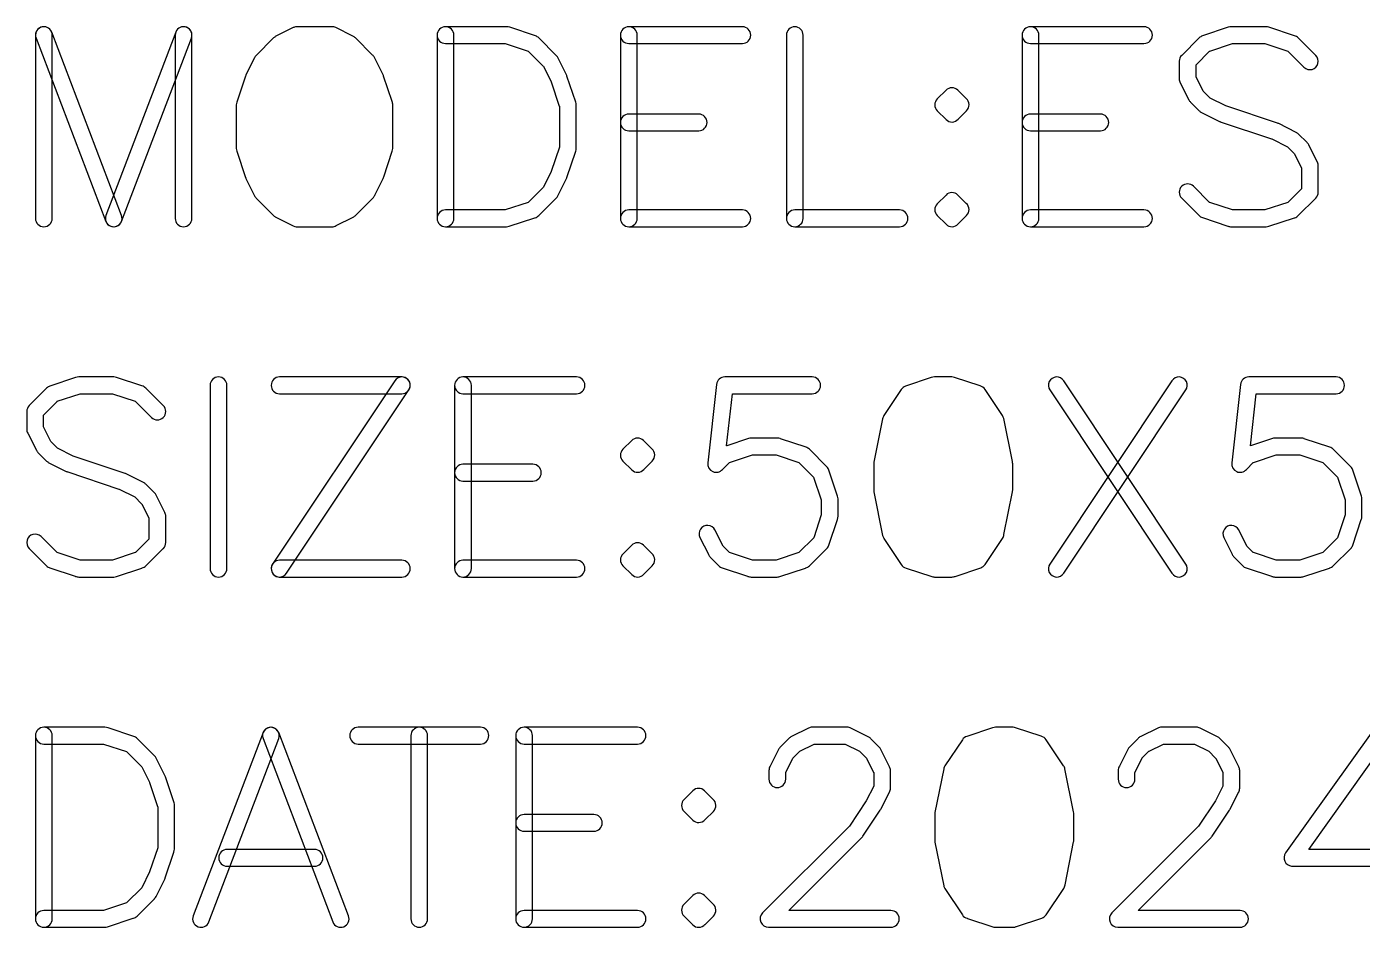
# Model space of a CAD drawing. Extents: x -27.1 to 63, y -62.3 to 29.6.
# Drawn here: x -27.14 to -3.24, y -49.61 to -33.49 of the extents above; entities that cross this region are included whole.
import ezdxf

# ---------------------------------------------------------------- set-up
doc = ezdxf.new("R2010")
doc.units = 0
doc.header["$MEASUREMENT"] = 0
doc.layers.get('0').update_dxf_attribs({"linetype": 'CONTINUOUS'})

msp = doc.modelspace()

# ---------------------------------------------------------------- linework, layer by layer
for points in [[(-26.683999, -33.642002, 1), (-26.984001, -33.642002), (-26.984001, -33.642002), (-26.984001, -36.922998), (-26.984001, -36.922998, 1), (-26.683999, -36.922998), (-26.683999, -36.922998), (-26.683999, -33.642002)], [(-26.693999, -33.589001, 0.999992), (-26.973999, -33.695), (-26.973999, -33.695), (-25.723999, -36.975999), (-25.723999, -36.975999, 0.999992), (-25.443999, -36.87), (-25.443999, -36.87), (-26.693999, -33.589001)], [(-24.194001, -33.695, 0.999992), (-24.474001, -33.589001), (-24.474001, -33.589001), (-25.723999, -36.87), (-25.723999, -36.87, 0.999992), (-25.443999, -36.975999), (-25.443999, -36.975999), (-24.194001, -33.695)], [(-24.183999, -33.642002, 1), (-24.483999, -33.642002), (-24.483999, -33.642002), (-24.483999, -36.922998), (-24.483999, -36.922998, 1), (-24.183999, -36.922998), (-24.183999, -36.922998), (-24.183999, -33.642002)], [(-21.610999, -33.507998, 0.116434), (-21.678, -33.492), (-21.678, -33.492), (-22.303, -33.492), (-22.303, -33.492, 0.101346), (-22.362, -33.503999), (-22.362, -33.503999), (-22.363999, -33.505), (-22.363999, -33.505, 0.01119), (-22.37, -33.507998), (-22.37, -33.507998), (-22.683, -33.663999), (-22.683, -33.663999, 0.080611), (-22.722, -33.692), (-22.722, -33.692), (-23.034001, -34.005), (-23.034001, -34.005, 0.086605), (-23.064001, -34.047), (-23.064001, -34.047), (-23.064001, -34.047998), (-23.064001, -34.047998), (-23.218, -34.356001), (-23.218, -34.356001, 0.034432), (-23.226001, -34.375), (-23.226001, -34.375), (-23.383, -34.843999), (-23.383, -34.843999, 0.081675), (-23.390999, -34.892), (-23.390999, -34.892), (-23.390999, -35.673), (-23.390999, -35.673, 0.080078), (-23.383, -35.719998), (-23.383, -35.719998), (-23.383, -35.721001), (-23.383, -35.721001), (-23.226001, -36.19), (-23.226001, -36.19, 0.034432), (-23.218, -36.208999), (-23.218, -36.208999), (-23.062, -36.522002), (-23.062, -36.522002, 0.080609), (-23.034001, -36.561001), (-23.034001, -36.561001), (-22.722, -36.873), (-22.722, -36.873, 0.080611), (-22.683, -36.901001), (-22.683, -36.901001), (-22.37, -37.057002), (-22.37, -37.057002, 0.089405), (-22.318999, -37.072), (-22.318999, -37.072), (-22.303, -37.073), (-22.303, -37.073), (-21.678, -37.073), (-21.678, -37.073, 0.135352), (-21.601001, -37.051997), (-21.601001, -37.051997), (-21.299001, -36.901001), (-21.299001, -36.901001, 0.094862), (-21.253999, -36.867), (-21.253999, -36.867), (-21.252998, -36.865999), (-21.252998, -36.865999), (-20.947, -36.561001), (-20.947, -36.561001, 0.100944), (-20.913999, -36.511001), (-20.913999, -36.511001), (-20.913, -36.509998), (-20.913, -36.509998), (-20.763, -36.208999), (-20.763, -36.208999, 0.053504), (-20.752, -36.178999), (-20.752, -36.178999), (-20.750999, -36.178), (-20.750999, -36.178), (-20.598999, -35.719998), (-20.598999, -35.719998, 0.080077), (-20.591001, -35.673), (-20.591001, -35.673), (-20.591001, -34.892), (-20.591001, -34.892, 0.10135), (-20.602998, -34.832998), (-20.602998, -34.832998), (-20.602998, -34.832), (-20.602998, -34.832), (-20.755, -34.375999), (-20.755, -34.375999, 0.036017), (-20.763, -34.356001), (-20.763, -34.356001), (-20.763, -34.355), (-20.763, -34.355), (-20.919001, -34.044001), (-20.919001, -34.044001, 0.09486), (-20.953, -33.998999), (-20.953, -33.998999), (-21.26, -33.692), (-21.26, -33.692, 0.095635), (-21.307, -33.659998), (-21.307, -33.659998), (-21.610999, -33.507998)], [(-18.499, -33.502002, 0.092294), (-18.553, -33.492), (-18.553, -33.492), (-19.647001, -33.492), (-19.647001, -33.492, 1), (-19.647001, -33.792), (-19.647001, -33.792), (-18.576, -33.792), (-18.576, -33.792), (-18.167001, -33.928), (-18.167001, -33.928), (-18.165, -33.929001), (-18.165, -33.929001), (-17.896, -34.198999), (-17.896, -34.198999), (-17.895, -34.200002), (-17.895, -34.200002), (-17.757001, -34.476001), (-17.757001, -34.476001), (-17.756, -34.477), (-17.756, -34.477), (-17.61, -34.913999), (-17.61, -34.913999), (-17.609, -34.915), (-17.609, -34.915), (-17.609, -35.648), (-17.609, -35.648), (-17.755, -36.083999), (-17.755, -36.083999), (-17.755, -36.084998), (-17.755, -36.084998), (-17.895, -36.364998), (-17.895, -36.364998), (-17.895, -36.366001), (-17.895, -36.366001), (-18.165, -36.635999), (-18.165, -36.635999), (-18.167001, -36.637002), (-18.167001, -36.637002), (-18.576, -36.773), (-18.576, -36.773), (-19.647001, -36.773), (-19.647001, -36.773, 1), (-19.647001, -37.073), (-19.647001, -37.073), (-18.553, -37.073), (-18.553, -37.073, 0.080083), (-18.506, -37.065), (-18.506, -37.065), (-18.045999, -36.912002), (-18.045999, -36.912002), (-18.042, -36.910999), (-18.042, -36.910999, 0.126061), (-17.977999, -36.873), (-17.977999, -36.873), (-17.665001, -36.56), (-17.665001, -36.56, 0.078238), (-17.637999, -36.522002), (-17.637999, -36.522002), (-17.482, -36.208999), (-17.482, -36.208999), (-17.481, -36.208), (-17.481, -36.208, 0.032206), (-17.473999, -36.19), (-17.473999, -36.19), (-17.317001, -35.721001), (-17.317001, -35.721001, 0.081675), (-17.309, -35.673), (-17.309, -35.673), (-17.309, -34.892), (-17.309, -34.892, 0.081675), (-17.317001, -34.843999), (-17.317001, -34.843999), (-17.473999, -34.375), (-17.473999, -34.375, 0.034432), (-17.482, -34.356001), (-17.482, -34.356001), (-17.637999, -34.044001), (-17.637999, -34.044001, 0.080615), (-17.666001, -34.005), (-17.666001, -34.005), (-17.977999, -33.692), (-17.977999, -33.692, 0.116971), (-18.037001, -33.656001), (-18.037001, -33.656001), (-18.497, -33.503), (-18.497, -33.503), (-18.499, -33.502002)], [(-19.497, -33.642002, 1), (-19.797, -33.642002), (-19.797, -33.642002), (-19.797, -36.922998), (-19.797, -36.922998, 1), (-19.497, -36.922998), (-19.497, -36.922998), (-19.497, -33.642002)], [(-14.334, -33.792, 1), (-14.334, -33.492), (-14.334, -33.492), (-16.366, -33.492), (-16.366, -33.492, 1), (-16.366, -33.792), (-16.366, -33.792), (-14.334, -33.792)], [(-16.216001, -33.642002, 1), (-16.516, -33.642002), (-16.516, -33.642002), (-16.516, -36.922998), (-16.516, -36.922998, 1), (-16.216001, -36.922998), (-16.216001, -36.922998), (-16.216001, -33.642002)], [(-13.247, -33.642002, 1), (-13.547, -33.642002), (-13.547, -33.642002), (-13.547, -36.922998), (-13.547, -36.922998, 1), (-13.247, -36.922998), (-13.247, -36.922998), (-13.247, -33.642002)], [(-9.028, -33.642002, 1), (-9.328, -33.642002), (-9.328, -33.642002), (-9.328, -36.922998), (-9.328, -36.922998, 1), (-9.028, -36.922998), (-9.028, -36.922998), (-9.028, -33.642002)], [(-7.147, -33.792, 1), (-7.147, -33.492), (-7.147, -33.492), (-9.177999, -33.492), (-9.177999, -33.492, 1), (-9.177999, -33.792), (-9.177999, -33.792), (-7.147, -33.792)], [(-4.912, -33.5, 0.080081), (-4.959, -33.492), (-4.959, -33.492), (-5.584, -33.492), (-5.584, -33.492, 0.092293), (-5.638, -33.502002), (-5.638, -33.502002), (-5.64, -33.503), (-5.64, -33.503), (-6.1, -33.656001), (-6.1, -33.656001, 0.11697), (-6.159, -33.692), (-6.159, -33.692), (-6.472, -34.005), (-6.472, -34.005, 0.198913), (-6.516, -34.111001), (-6.516, -34.111001), (-6.516, -34.423), (-6.516, -34.423, 0.12549), (-6.498, -34.495), (-6.498, -34.495), (-6.497, -34.495999), (-6.497, -34.495999), (-6.343, -34.803), (-6.343, -34.803, 0.080611), (-6.315, -34.842), (-6.315, -34.842), (-6.159, -34.998), (-6.159, -34.998, 0.08061), (-6.12, -35.025999), (-6.12, -35.025999), (-5.808, -35.182), (-5.808, -35.182, 0.039714), (-5.786, -35.190999), (-5.786, -35.190999), (-5.782, -35.192002), (-5.782, -35.192002), (-4.865, -35.498), (-4.865, -35.498), (-4.862, -35.498999), (-4.862, -35.498999), (-4.58, -35.640002), (-4.58, -35.640002), (-4.459, -35.76), (-4.459, -35.76), (-4.458, -35.760999), (-4.458, -35.760999), (-4.329, -36.019001), (-4.329, -36.019001), (-4.328, -36.02), (-4.328, -36.02), (-4.328, -36.393), (-4.328, -36.393), (-4.572, -36.635999), (-4.572, -36.635999), (-4.574, -36.637002), (-4.574, -36.637002), (-4.982, -36.773), (-4.982, -36.773), (-5.561, -36.773), (-5.561, -36.773), (-5.97, -36.637002), (-5.97, -36.637002), (-5.972, -36.635999), (-5.972, -36.635999), (-6.26, -36.348999), (-6.26, -36.348999, 0.999987), (-6.472, -36.561001), (-6.472, -36.561001), (-6.162, -36.87), (-6.162, -36.87), (-6.161, -36.871001), (-6.161, -36.871001, 0.121753), (-6.1, -36.908999), (-6.1, -36.908999), (-5.646, -37.06), (-5.646, -37.06), (-5.643, -37.060999), (-5.643, -37.060999, 0.101348), (-5.584, -37.073), (-5.584, -37.073), (-4.959, -37.073), (-4.959, -37.073, 0.080081), (-4.912, -37.065), (-4.912, -37.065), (-4.453, -36.912002), (-4.453, -36.912002), (-4.449, -36.910999), (-4.449, -36.910999, 0.126061), (-4.385, -36.873), (-4.385, -36.873), (-4.072, -36.561001), (-4.072, -36.561001), (-4.071, -36.56), (-4.071, -36.56, 0.196459), (-4.028, -36.455002), (-4.028, -36.455002), (-4.028, -35.985999), (-4.028, -35.985999, 0.116433), (-4.044, -35.918999), (-4.044, -35.918999), (-4.198, -35.610002), (-4.198, -35.610002), (-4.198, -35.608999), (-4.198, -35.608999, 0.086606), (-4.228, -35.567), (-4.228, -35.567), (-4.385, -35.411001), (-4.385, -35.411001, 0.080613), (-4.424, -35.383), (-4.424, -35.383), (-4.736, -35.227), (-4.736, -35.227), (-4.737, -35.227), (-4.737, -35.227, 0.034521), (-4.756, -35.218999), (-4.756, -35.218999), (-5.682, -34.91), (-5.682, -34.91), (-5.964, -34.768999), (-5.964, -34.768999), (-6.087, -34.646001), (-6.087, -34.646001), (-6.087, -34.644998), (-6.087, -34.644998), (-6.216, -34.387), (-6.216, -34.387), (-6.216, -34.173), (-6.216, -34.173), (-5.972, -33.929001), (-5.972, -33.929001), (-5.97, -33.928), (-5.97, -33.928), (-5.561, -33.792), (-5.561, -33.792), (-4.982, -33.792), (-4.982, -33.792), (-4.574, -33.928), (-4.574, -33.928), (-4.572, -33.929001), (-4.572, -33.929001), (-4.284, -34.217), (-4.284, -34.217, 1.000004), (-4.072, -34.005), (-4.072, -34.005), (-4.385, -33.692), (-4.385, -33.692, 0.13305), (-4.453, -33.652998), (-4.453, -33.652998), (-4.912, -33.5)], [(-10.478, -34.63, 0.41421), (-10.69, -34.63), (-10.69, -34.63), (-10.847001, -34.786001), (-10.847001, -34.786001, 0.41421), (-10.847001, -34.998), (-10.847001, -34.998), (-10.69, -35.153999), (-10.69, -35.153999, 0.433666), (-10.471, -35.147), (-10.471, -35.147), (-10.322, -34.998), (-10.322, -34.998, 0.43366), (-10.329, -34.779001), (-10.329, -34.779001), (-10.478, -34.63)], [(-15.116, -35.355002, 1), (-15.116, -35.055), (-15.116, -35.055), (-16.366, -35.055), (-16.366, -35.055, 1), (-16.366, -35.355002), (-16.366, -35.355002), (-15.116, -35.355002)], [(-7.928, -35.355002, 1), (-7.928, -35.055), (-7.928, -35.055), (-9.177999, -35.055), (-9.177999, -35.055, 1), (-9.177999, -35.355002), (-9.177999, -35.355002), (-7.928, -35.355002)], [(-10.478, -36.505, 0.414217), (-10.69, -36.505), (-10.69, -36.505), (-10.847001, -36.660999), (-10.847001, -36.660999, 0.414214), (-10.847001, -36.873), (-10.847001, -36.873), (-10.69, -37.028999), (-10.69, -37.028999, 0.433659), (-10.471, -37.022), (-10.471, -37.022), (-10.322, -36.873), (-10.322, -36.873, 0.433663), (-10.329, -36.653999), (-10.329, -36.653999), (-10.478, -36.505)], [(-14.334, -37.073, 1), (-14.334, -36.773), (-14.334, -36.773), (-16.366, -36.773), (-16.366, -36.773, 1), (-16.366, -37.073), (-16.366, -37.073), (-14.334, -37.073)], [(-11.522, -37.073, 1), (-11.522, -36.773), (-11.522, -36.773), (-13.397, -36.773), (-13.397, -36.773, 1), (-13.397, -37.073), (-13.397, -37.073), (-11.522, -37.073)], [(-7.147, -37.073, 1), (-7.147, -36.773), (-7.147, -36.773), (-9.177999, -36.773), (-9.177999, -36.773, 1), (-9.177999, -37.073), (-9.177999, -37.073), (-7.147, -37.073)], [(-25.537, -39.77, 0.080082), (-25.583999, -39.762002), (-25.583999, -39.762002), (-26.209001, -39.762002), (-26.209001, -39.762002, 0.092292), (-26.263, -39.772), (-26.263, -39.772), (-26.265, -39.772998), (-26.265, -39.772998), (-26.725, -39.926001), (-26.725, -39.926001, 0.116971), (-26.783999, -39.962002), (-26.783999, -39.962002), (-27.097, -40.275), (-27.097, -40.275, 0.198912), (-27.140999, -40.380999), (-27.140999, -40.380999), (-27.140999, -40.693), (-27.140999, -40.693, 0.125487), (-27.123, -40.764998), (-27.123, -40.764998), (-27.122, -40.766001), (-27.122, -40.766001), (-26.968, -41.072998), (-26.968, -41.072998, 0.080611), (-26.94, -41.111997), (-26.94, -41.111997), (-26.783999, -41.267998), (-26.783999, -41.267998, 0.080612), (-26.745, -41.296001), (-26.745, -41.296001), (-26.433, -41.451997), (-26.433, -41.451997, 0.039713), (-26.411001, -41.460996), (-26.411001, -41.460996), (-26.407, -41.462002), (-26.407, -41.462002), (-25.49, -41.767998), (-25.49, -41.767998), (-25.487, -41.769004), (-25.487, -41.769004), (-25.205, -41.91), (-25.205, -41.91), (-25.083999, -42.03), (-25.083999, -42.03), (-25.083, -42.031001), (-25.083, -42.031001), (-24.954001, -42.288999), (-24.954001, -42.288999), (-24.953, -42.29), (-24.953, -42.29), (-24.953, -42.663003), (-24.953, -42.663003), (-25.197, -42.906001), (-25.197, -42.906001), (-25.198999, -42.907002), (-25.198999, -42.907002), (-25.607, -43.042998), (-25.607, -43.042998), (-26.186001, -43.042998), (-26.186001, -43.042998), (-26.595, -42.907002), (-26.595, -42.907002), (-26.597, -42.906001), (-26.597, -42.906001), (-26.885, -42.618999), (-26.885, -42.618999, 1.000006), (-27.097, -42.831001), (-27.097, -42.831001), (-26.787, -43.14), (-26.787, -43.14), (-26.785999, -43.141001), (-26.785999, -43.141001, 0.121755), (-26.725, -43.179004), (-26.725, -43.179004), (-26.271001, -43.33), (-26.271001, -43.33), (-26.268, -43.331001), (-26.268, -43.331001, 0.101349), (-26.209001, -43.342998), (-26.209001, -43.342998), (-25.583999, -43.342998), (-25.583999, -43.342998, 0.080083), (-25.537, -43.335), (-25.537, -43.335), (-25.078, -43.182002), (-25.078, -43.182002), (-25.073999, -43.180996), (-25.073999, -43.180996, 0.126062), (-25.01, -43.142998), (-25.01, -43.142998), (-24.697, -42.831001), (-24.697, -42.831001), (-24.696001, -42.83), (-24.696001, -42.83, 0.196462), (-24.653, -42.725), (-24.653, -42.725), (-24.653, -42.256001), (-24.653, -42.256001, 0.116436), (-24.668999, -42.188999), (-24.668999, -42.188999), (-24.823, -41.88), (-24.823, -41.88), (-24.823, -41.878999), (-24.823, -41.878999, 0.08661), (-24.853, -41.836997), (-24.853, -41.836997), (-25.01, -41.681001), (-25.01, -41.681001, 0.080614), (-25.048999, -41.652998), (-25.048999, -41.652998), (-25.360999, -41.497002), (-25.360999, -41.497002), (-25.362, -41.497002), (-25.362, -41.497002, 0.034526), (-25.381001, -41.488999), (-25.381001, -41.488999), (-26.307, -41.18), (-26.307, -41.18), (-26.589001, -41.038999), (-26.589001, -41.038999), (-26.712, -40.915999), (-26.712, -40.915999), (-26.712, -40.915), (-26.712, -40.915), (-26.840999, -40.657), (-26.840999, -40.657), (-26.840999, -40.443), (-26.840999, -40.443), (-26.597, -40.199001), (-26.597, -40.199001), (-26.595, -40.197998), (-26.595, -40.197998), (-26.186001, -40.062), (-26.186001, -40.062), (-25.607, -40.062), (-25.607, -40.062), (-25.198999, -40.197998), (-25.198999, -40.197998), (-25.197, -40.199001), (-25.197, -40.199001), (-24.909001, -40.487), (-24.909001, -40.487, 0.999994), (-24.697, -40.275), (-24.697, -40.275), (-25.01, -39.962002), (-25.01, -39.962002, 0.133052), (-25.078, -39.923), (-25.078, -39.923), (-25.537, -39.77)], [(-23.559001, -39.912, 1), (-23.858999, -39.912), (-23.858999, -39.912), (-23.858999, -43.193003), (-23.858999, -43.193003, 1), (-23.559001, -43.193003), (-23.559001, -43.193003), (-23.559001, -39.912)], [(-20.302999, -39.995, 1.000005), (-20.553, -39.829001), (-20.553, -39.829001), (-22.740999, -43.11), (-22.740999, -43.11, 1.000018), (-22.491001, -43.276001), (-22.491001, -43.276001), (-20.302999, -39.995)], [(-20.428, -40.062, 1), (-20.428, -39.762002), (-20.428, -39.762002), (-22.616001, -39.762002), (-22.616001, -39.762002, 1), (-22.616001, -40.062), (-22.616001, -40.062), (-20.428, -40.062)], [(-19.184, -39.912, 1), (-19.484, -39.912), (-19.484, -39.912), (-19.484, -43.193003), (-19.484, -43.193003, 1), (-19.184, -43.193003), (-19.184, -43.193003), (-19.184, -39.912)], [(-17.302999, -40.062, 1), (-17.302999, -39.762002), (-17.302999, -39.762002), (-19.333999, -39.762002), (-19.333999, -39.762002, 1), (-19.333999, -40.062), (-19.333999, -40.062), (-17.302999, -40.062)], [(-13.084, -40.062, 1), (-13.084, -39.762002), (-13.084, -39.762002), (-14.647, -39.762002), (-14.647, -39.762002, 0.381315), (-14.796, -39.894998), (-14.796, -39.894998), (-14.952001, -41.301001), (-14.952001, -41.301001, 0.738765), (-14.689, -41.416001), (-14.689, -41.416001), (-14.566, -41.292998), (-14.566, -41.292998), (-14.564, -41.292002), (-14.564, -41.292002), (-14.155, -41.156001), (-14.155, -41.156001), (-13.732001, -41.156001), (-13.732001, -41.156001), (-13.324, -41.292002), (-13.324, -41.292002), (-13.322001, -41.292998), (-13.322001, -41.292998), (-13.058999, -41.556001), (-13.058999, -41.556001), (-12.923, -41.963999), (-12.923, -41.963999), (-12.922001, -41.965), (-12.922001, -41.965), (-12.922001, -42.231997), (-12.922001, -42.231997), (-13.058, -42.642002), (-13.058, -42.642002), (-13.058, -42.642998), (-13.058, -42.642998), (-13.322001, -42.906001), (-13.322001, -42.906001), (-13.324, -42.907002), (-13.324, -42.907002), (-13.732001, -43.042998), (-13.732001, -43.042998), (-14.155, -43.042998), (-14.155, -43.042998), (-14.564, -42.907002), (-14.564, -42.907002), (-14.566, -42.906001), (-14.566, -42.906001), (-14.68, -42.792002), (-14.68, -42.792002), (-14.68, -42.791001), (-14.68, -42.791001), (-14.825, -42.501001), (-14.825, -42.501001, 1.000016), (-15.092999, -42.635), (-15.092999, -42.635), (-14.943, -42.936001), (-14.943, -42.936001), (-14.942, -42.936997), (-14.942, -42.936997, 0.10095), (-14.909, -42.987002), (-14.909, -42.987002), (-14.755, -43.141001), (-14.755, -43.141001, 0.121756), (-14.694, -43.179004), (-14.694, -43.179004), (-14.24, -43.33), (-14.24, -43.33), (-14.237, -43.331001), (-14.237, -43.331001, 0.101349), (-14.178, -43.342998), (-14.178, -43.342998), (-13.709, -43.342998), (-13.709, -43.342998), (-13.696, -43.342002), (-13.696, -43.342002, 0.058218), (-13.662001, -43.335), (-13.662001, -43.335), (-13.202999, -43.182002), (-13.202999, -43.182002), (-13.199, -43.180996), (-13.199, -43.180996, 0.126065), (-13.135, -43.142998), (-13.135, -43.142998), (-12.822001, -42.831001), (-12.822001, -42.831001, 0.116978), (-12.786, -42.771997), (-12.786, -42.771997), (-12.632999, -42.312002), (-12.632999, -42.312002), (-12.632001, -42.311001), (-12.632001, -42.311001, 0.09386), (-12.622, -42.256001), (-12.622, -42.256001), (-12.622, -41.942998), (-12.622, -41.942998, 0.080078), (-12.63, -41.896001), (-12.63, -41.896001), (-12.783999, -41.432998), (-12.783999, -41.432998), (-12.783999, -41.432002), (-12.783999, -41.432002, 0.124448), (-12.822001, -41.368999), (-12.822001, -41.368999), (-13.135, -41.056001), (-13.135, -41.056001, 0.116974), (-13.194, -41.02), (-13.194, -41.02), (-13.653, -40.867002), (-13.653, -40.867002), (-13.655, -40.865999), (-13.655, -40.865999, 0.092292), (-13.709, -40.856001), (-13.709, -40.856001), (-14.178, -40.856001), (-14.178, -40.856001, 0.080081), (-14.225, -40.863999), (-14.225, -40.863999), (-14.612999, -40.993003), (-14.612999, -40.993003), (-14.616, -40.993003), (-14.616, -40.993003), (-14.513, -40.062), (-14.513, -40.062), (-13.084, -40.062)], [(-10.537001, -39.77, 0.08008), (-10.583999, -39.762002), (-10.583999, -39.762002), (-10.897001, -39.762002), (-10.897001, -39.762002, 0.092292), (-10.951, -39.772), (-10.951, -39.772), (-10.952999, -39.772998), (-10.952999, -39.772998), (-11.412999, -39.926001), (-11.412999, -39.926001, 0.16685), (-11.49, -39.985), (-11.49, -39.985), (-11.491, -39.985), (-11.491, -39.985), (-11.803, -40.453999), (-11.803, -40.453999, 0.101779), (-11.826, -40.51), (-11.826, -40.51), (-11.826, -40.511001), (-11.826, -40.511001), (-11.981, -41.289004), (-11.981, -41.289004, 0.048724), (-11.984, -41.317998), (-11.984, -41.317998), (-11.984, -41.786997), (-11.984, -41.786997, 0.053646), (-11.981, -41.818999), (-11.981, -41.818999), (-11.98, -41.82), (-11.98, -41.82), (-11.825, -42.597002), (-11.825, -42.597002, 0.096749), (-11.803, -42.65), (-11.803, -42.65), (-11.803, -42.651001), (-11.803, -42.651001), (-11.491, -43.12), (-11.491, -43.12, 0.182462), (-11.405, -43.182002), (-11.405, -43.182002), (-11.401001, -43.182998), (-11.401001, -43.182998), (-10.943999, -43.335), (-10.943999, -43.335, 0.058218), (-10.91, -43.342002), (-10.91, -43.342002), (-10.897001, -43.342998), (-10.897001, -43.342998), (-10.583999, -43.342998), (-10.583999, -43.342998, 0.101349), (-10.525, -43.331001), (-10.525, -43.331001), (-10.069, -43.179004), (-10.069, -43.179004, 0.166853), (-9.992, -43.12), (-9.992, -43.12), (-9.991, -43.12), (-9.991, -43.12), (-9.678, -42.651001), (-9.678, -42.651001, 0.118691), (-9.654, -42.585), (-9.654, -42.585), (-9.653, -42.583999), (-9.653, -42.583999), (-9.499999, -41.816001), (-9.499999, -41.816001, 0.04874), (-9.497, -41.786997), (-9.497, -41.786997), (-9.497, -41.317998), (-9.497, -41.317998, 0.06739), (-9.502, -41.278003), (-9.502, -41.278003), (-9.502, -41.276997), (-9.502, -41.276997), (-9.656, -40.507998), (-9.656, -40.507998, 0.100494), (-9.679, -40.452998), (-9.679, -40.452998), (-9.679, -40.452), (-9.679, -40.452), (-9.991, -39.985), (-9.991, -39.985, 0.189561), (-10.081, -39.922), (-10.081, -39.922), (-10.537001, -39.77)], [(-6.397, -39.995, 1.000007), (-6.647, -39.829001), (-6.647, -39.829001), (-8.834, -43.11), (-8.834, -43.11, 1.000015), (-8.584, -43.276001), (-8.584, -43.276001), (-6.397, -39.995)], [(-8.584, -39.829001, 1.000008), (-8.834, -39.995), (-8.834, -39.995), (-6.647, -43.276001), (-6.647, -43.276001, 1.000014), (-6.397, -43.11), (-6.397, -43.11), (-8.584, -39.829001)], [(-3.709, -40.062, 1), (-3.709, -39.762002), (-3.709, -39.762002), (-5.272, -39.762002), (-5.272, -39.762002, 0.381315), (-5.421, -39.894998), (-5.421, -39.894998), (-5.577, -41.301001), (-5.577, -41.301001, 0.738766), (-5.314, -41.416001), (-5.314, -41.416001), (-5.191, -41.292998), (-5.191, -41.292998), (-5.189, -41.292002), (-5.189, -41.292002), (-4.78, -41.156001), (-4.78, -41.156001), (-4.357, -41.156001), (-4.357, -41.156001), (-3.949, -41.292002), (-3.949, -41.292002), (-3.947, -41.292998), (-3.947, -41.292998), (-3.684, -41.556001), (-3.684, -41.556001), (-3.548, -41.963999), (-3.548, -41.963999), (-3.547, -41.965), (-3.547, -41.965), (-3.547, -42.231997), (-3.547, -42.231997), (-3.683, -42.642002), (-3.683, -42.642002), (-3.683, -42.642998), (-3.683, -42.642998), (-3.947, -42.906001), (-3.947, -42.906001), (-3.949, -42.907002), (-3.949, -42.907002), (-4.357, -43.042998), (-4.357, -43.042998), (-4.78, -43.042998), (-4.78, -43.042998), (-5.189, -42.907002), (-5.189, -42.907002), (-5.191, -42.906001), (-5.191, -42.906001), (-5.305, -42.792002), (-5.305, -42.792002), (-5.305, -42.791001), (-5.305, -42.791001), (-5.45, -42.501001), (-5.45, -42.501001, 1.000015), (-5.718, -42.635), (-5.718, -42.635), (-5.568, -42.936001), (-5.568, -42.936001), (-5.567, -42.936997), (-5.567, -42.936997, 0.100952), (-5.534, -42.987002), (-5.534, -42.987002), (-5.38, -43.141001), (-5.38, -43.141001, 0.121758), (-5.319, -43.179004), (-5.319, -43.179004), (-4.865, -43.33), (-4.865, -43.33), (-4.862, -43.331001), (-4.862, -43.331001, 0.10135), (-4.803, -43.342998), (-4.803, -43.342998), (-4.334, -43.342998), (-4.334, -43.342998), (-4.321, -43.342002), (-4.321, -43.342002, 0.05822), (-4.287, -43.335), (-4.287, -43.335), (-3.828, -43.182002), (-3.828, -43.182002), (-3.824, -43.180996), (-3.824, -43.180996, 0.126064), (-3.76, -43.142998), (-3.76, -43.142998), (-3.447, -42.831001), (-3.447, -42.831001, 0.116977), (-3.411, -42.771997), (-3.411, -42.771997), (-3.258, -42.312002), (-3.258, -42.312002), (-3.257, -42.311001), (-3.257, -42.311001, 0.09386), (-3.247, -42.256001), (-3.247, -42.256001), (-3.247, -41.942998), (-3.247, -41.942998, 0.080078), (-3.255, -41.896001), (-3.255, -41.896001), (-3.409, -41.432998), (-3.409, -41.432998), (-3.409, -41.432002), (-3.409, -41.432002, 0.124446), (-3.447, -41.368999), (-3.447, -41.368999), (-3.76, -41.056001), (-3.76, -41.056001, 0.116974), (-3.819, -41.02), (-3.819, -41.02), (-4.278, -40.867002), (-4.278, -40.867002), (-4.28, -40.865999), (-4.28, -40.865999, 0.092292), (-4.334, -40.856001), (-4.334, -40.856001), (-4.803, -40.856001), (-4.803, -40.856001, 0.080082), (-4.85, -40.863999), (-4.85, -40.863999), (-5.238, -40.993003), (-5.238, -40.993003), (-5.241, -40.993003), (-5.241, -40.993003), (-5.138, -40.062), (-5.138, -40.062), (-3.709, -40.062)], [(-16.102999, -40.9, 0.414212), (-16.315, -40.9), (-16.315, -40.9), (-16.472001, -41.056001), (-16.472001, -41.056001, 0.414207), (-16.472001, -41.267998), (-16.472001, -41.267998), (-16.315, -41.423999), (-16.315, -41.423999, 0.433663), (-16.096, -41.416997), (-16.096, -41.416997), (-15.947, -41.267998), (-15.947, -41.267998, 0.433661), (-15.954001, -41.048999), (-15.954001, -41.048999), (-16.102999, -40.9)], [(-18.084, -41.625, 1), (-18.084, -41.325), (-18.084, -41.325), (-19.333999, -41.325), (-19.333999, -41.325, 1), (-19.333999, -41.625), (-19.333999, -41.625), (-18.084, -41.625)], [(-16.102999, -42.775, 0.414212), (-16.315, -42.775), (-16.315, -42.775), (-16.472001, -42.931001), (-16.472001, -42.931001, 0.414207), (-16.472001, -43.142998), (-16.472001, -43.142998), (-16.315, -43.298999), (-16.315, -43.298999, 0.43367), (-16.096, -43.292002), (-16.096, -43.292002), (-15.947, -43.142998), (-15.947, -43.142998, 0.433661), (-15.954001, -42.923999), (-15.954001, -42.923999), (-16.102999, -42.775)], [(-20.428, -43.342998, 1), (-20.428, -43.042998), (-20.428, -43.042998), (-22.616001, -43.042998), (-22.616001, -43.042998, 1), (-22.616001, -43.342998), (-22.616001, -43.342998), (-20.428, -43.342998)], [(-17.302999, -43.342998, 1), (-17.302999, -43.042998), (-17.302999, -43.042998), (-19.333999, -43.042998), (-19.333999, -43.042998, 1), (-19.333999, -43.342998), (-19.333999, -43.342998), (-17.302999, -43.342998)], [(-26.683999, -46.181997, 1), (-26.984001, -46.181997), (-26.984001, -46.181997), (-26.984001, -49.462998), (-26.984001, -49.462998, 1), (-26.683999, -49.462998), (-26.683999, -49.462998), (-26.683999, -46.181997)], [(-25.687, -46.041997, 0.092292), (-25.740999, -46.032002), (-25.740999, -46.032002), (-26.833999, -46.032002), (-26.833999, -46.032002, 1), (-26.833999, -46.332002), (-26.833999, -46.332002), (-25.763999, -46.332002), (-25.763999, -46.332002), (-25.355, -46.468003), (-25.355, -46.468003), (-25.353, -46.468999), (-25.353, -46.468999), (-25.082, -46.74), (-25.082, -46.74), (-24.943, -47.017998), (-24.943, -47.017998), (-24.942, -47.018999), (-24.942, -47.018999), (-24.798, -47.453003), (-24.798, -47.453003), (-24.797, -47.453999), (-24.797, -47.453999), (-24.797, -48.188999), (-24.797, -48.188999), (-24.940999, -48.622002), (-24.940999, -48.622002), (-24.940999, -48.622998), (-24.940999, -48.622998), (-25.082, -48.905), (-25.082, -48.905), (-25.082, -48.905996), (-25.082, -48.905996), (-25.353, -49.176001), (-25.353, -49.176001), (-25.355, -49.176997), (-25.355, -49.176997), (-25.763999, -49.313003), (-25.763999, -49.313003), (-26.833999, -49.313003), (-26.833999, -49.313003, 1), (-26.833999, -49.612998), (-26.833999, -49.612998), (-25.740999, -49.612998), (-25.740999, -49.612998, 0.080081), (-25.693999, -49.605), (-25.693999, -49.605), (-25.234001, -49.451997), (-25.234001, -49.451997), (-25.23, -49.451001), (-25.23, -49.451001, 0.126069), (-25.165999, -49.412998), (-25.165999, -49.412998), (-24.853, -49.101001), (-24.853, -49.101001), (-24.852, -49.1), (-24.852, -49.1, 0.078243), (-24.825, -49.061997), (-24.825, -49.061997), (-24.668999, -48.748999), (-24.668999, -48.748999), (-24.668999, -48.748003), (-24.668999, -48.748003, 0.034526), (-24.661001, -48.728999), (-24.661001, -48.728999), (-24.508, -48.268999), (-24.508, -48.268999), (-24.507, -48.268003), (-24.507, -48.268003, 0.09386), (-24.497, -48.213003), (-24.497, -48.213003), (-24.497, -47.432002), (-24.497, -47.432002, 0.080086), (-24.505, -47.385), (-24.505, -47.385), (-24.659001, -46.921001), (-24.659001, -46.921001), (-24.659001, -46.92), (-24.659001, -46.92, 0.043398), (-24.668999, -46.896001), (-24.668999, -46.896001), (-24.825, -46.583999), (-24.825, -46.583999, 0.080612), (-24.853, -46.545), (-24.853, -46.545), (-25.165999, -46.232002), (-25.165999, -46.232002, 0.116976), (-25.225, -46.196001), (-25.225, -46.196001), (-25.685, -46.043003), (-25.685, -46.043003), (-25.687, -46.041997)], [(-22.632, -46.235, 1.000015), (-22.912, -46.128999), (-22.912, -46.128999), (-24.162, -49.41), (-24.162, -49.41, 0.999985), (-23.882, -49.516001), (-23.882, -49.516001), (-22.632, -46.235)], [(-22.632, -46.128999, 1.000015), (-22.912, -46.235), (-22.912, -46.235), (-21.662, -49.516001), (-21.662, -49.516001, 0.999985), (-21.382, -49.41), (-21.382, -49.41), (-22.632, -46.128999)], [(-19.022, -46.332002, 1), (-19.022, -46.032002), (-19.022, -46.032002), (-21.208999, -46.032002), (-21.208999, -46.032002, 1), (-21.208999, -46.332002), (-21.208999, -46.332002), (-19.022, -46.332002)], [(-19.966001, -46.181997, 1), (-20.266, -46.181997), (-20.266, -46.181997), (-20.266, -49.462998), (-20.266, -49.462998, 1), (-19.966001, -49.462998), (-19.966001, -49.462998), (-19.966001, -46.181997)], [(-18.091001, -46.181997, 1), (-18.391, -46.181997), (-18.391, -46.181997), (-18.391, -49.462998), (-18.391, -49.462998, 1), (-18.091001, -49.462998), (-18.091001, -49.462998), (-18.091001, -46.181997)], [(-16.209, -46.332002, 1), (-16.209, -46.032002), (-16.209, -46.032002), (-18.241, -46.032002), (-18.241, -46.032002, 1), (-18.241, -46.332002), (-18.241, -46.332002), (-16.209, -46.332002)], [(-12.392001, -46.047998, 0.116434), (-12.459, -46.032002), (-12.459, -46.032002), (-13.084, -46.032002), (-13.084, -46.032002, 0.116434), (-13.151, -46.047998), (-13.151, -46.047998), (-13.453999, -46.198999), (-13.453999, -46.198999), (-13.456, -46.2), (-13.456, -46.2, 0.09564), (-13.503, -46.232002), (-13.503, -46.232002), (-13.652, -46.381997), (-13.652, -46.381997), (-13.653, -46.383003), (-13.653, -46.383003, 0.094851), (-13.687, -46.427998), (-13.687, -46.427998), (-13.836, -46.726001), (-13.836, -46.726001), (-13.836, -46.727002), (-13.836, -46.727002, 0.141459), (-13.859, -46.806997), (-13.859, -46.806997), (-13.859, -46.962998), (-13.859, -46.962998, 1), (-13.559, -46.962998), (-13.559, -46.962998), (-13.559, -46.842002), (-13.559, -46.842002), (-13.558, -46.841001), (-13.558, -46.841001), (-13.429, -46.583003), (-13.429, -46.583003), (-13.427999, -46.581997), (-13.427999, -46.581997), (-13.307999, -46.461001), (-13.307999, -46.461001), (-13.306, -46.46), (-13.306, -46.46), (-13.049, -46.332002), (-13.049, -46.332002), (-12.494, -46.332002), (-12.494, -46.332002), (-12.236, -46.461001), (-12.236, -46.461001), (-12.115, -46.583003), (-12.115, -46.583003), (-12.113999, -46.583999), (-12.113999, -46.583999), (-11.985, -46.841001), (-11.985, -46.841001), (-11.984, -46.842002), (-11.984, -46.842002), (-11.984, -47.083999), (-11.984, -47.083999), (-12.117999, -47.351001), (-12.117999, -47.351001), (-12.117999, -47.352002), (-12.117999, -47.352002), (-12.419, -47.804004), (-12.419, -47.804004), (-12.419, -47.805), (-12.419, -47.805), (-13.972001, -49.357002), (-13.972001, -49.357002, 0.66817), (-13.866, -49.612998), (-13.866, -49.612998), (-11.678, -49.612998), (-11.678, -49.612998, 1), (-11.678, -49.313003), (-11.678, -49.313003), (-13.504, -49.313003), (-13.504, -49.313003), (-12.197, -48.007002), (-12.197, -48.007002), (-12.196, -48.005996), (-12.196, -48.005996, 0.047485), (-12.178, -47.983999), (-12.178, -47.983999), (-11.866, -47.515), (-11.866, -47.515, 0.03064), (-11.857001, -47.498999), (-11.857001, -47.498999), (-11.703, -47.192998), (-11.703, -47.192998), (-11.702001, -47.192002), (-11.702001, -47.192002, 0.125494), (-11.683999, -47.12), (-11.683999, -47.12), (-11.683999, -46.806997), (-11.683999, -46.806997, 0.11643), (-11.7, -46.74), (-11.7, -46.74), (-11.857001, -46.427998), (-11.857001, -46.427998, 0.080609), (-11.885, -46.388999), (-11.885, -46.388999), (-12.041, -46.232002), (-12.041, -46.232002, 0.080616), (-12.08, -46.203999), (-12.08, -46.203999), (-12.392001, -46.047998)], [(-9.444, -46.04, 0.080084), (-9.491, -46.032002), (-9.491, -46.032002), (-9.803, -46.032002), (-9.803, -46.032002, 0.092294), (-9.857, -46.041997), (-9.857, -46.041997), (-9.859, -46.043003), (-9.859, -46.043003), (-10.319, -46.196001), (-10.319, -46.196001, 0.166849), (-10.396, -46.255), (-10.396, -46.255), (-10.397001, -46.255), (-10.397001, -46.255), (-10.709, -46.723999), (-10.709, -46.723999, 0.096504), (-10.731, -46.776997), (-10.731, -46.776997), (-10.888, -47.557998), (-10.888, -47.557998, 0.050372), (-10.891, -47.587998), (-10.891, -47.587998), (-10.891, -48.057002), (-10.891, -48.057002, 0.050372), (-10.888, -48.087002), (-10.888, -48.087002), (-10.731, -48.868003), (-10.731, -48.868003, 0.094178), (-10.71, -48.92), (-10.71, -48.92), (-10.709, -48.921001), (-10.709, -48.921001), (-10.397001, -49.39), (-10.397001, -49.39, 0.18246), (-10.311, -49.451997), (-10.311, -49.451997), (-10.307, -49.453003), (-10.307, -49.453003), (-9.85, -49.605), (-9.85, -49.605, 0.058217), (-9.816, -49.612002), (-9.816, -49.612002), (-9.803, -49.612998), (-9.803, -49.612998), (-9.491, -49.612998), (-9.491, -49.612998, 0.101348), (-9.432, -49.601001), (-9.432, -49.601001), (-9.429, -49.6), (-9.429, -49.6), (-8.975, -49.448999), (-8.975, -49.448999, 0.166849), (-8.898, -49.39), (-8.898, -49.39), (-8.897, -49.39), (-8.897, -49.39), (-8.584, -48.921001), (-8.584, -48.921001, 0.118693), (-8.56, -48.855), (-8.56, -48.855), (-8.559, -48.853999), (-8.559, -48.853999), (-8.406, -48.086001), (-8.406, -48.086001, 0.048732), (-8.403, -48.057002), (-8.403, -48.057002), (-8.403, -47.587998), (-8.403, -47.587998, 0.067397), (-8.408, -47.547998), (-8.408, -47.547998), (-8.408, -47.547002), (-8.408, -47.547002), (-8.562, -46.778003), (-8.562, -46.778003, 0.100496), (-8.585001, -46.723003), (-8.585001, -46.723003), (-8.585001, -46.721997), (-8.585001, -46.721997), (-8.897, -46.255), (-8.897, -46.255, 0.189563), (-8.987, -46.192002), (-8.987, -46.192002), (-8.99, -46.191001), (-8.99, -46.191001), (-9.444, -46.04)], [(-6.142, -46.047998, 0.116435), (-6.209, -46.032002), (-6.209, -46.032002), (-6.834, -46.032002), (-6.834, -46.032002, 0.116436), (-6.901, -46.047998), (-6.901, -46.047998), (-7.204, -46.198999), (-7.204, -46.198999), (-7.206, -46.2), (-7.206, -46.2, 0.095639), (-7.253, -46.232002), (-7.253, -46.232002), (-7.402, -46.381997), (-7.402, -46.381997), (-7.403, -46.383003), (-7.403, -46.383003, 0.094852), (-7.437, -46.427998), (-7.437, -46.427998), (-7.586, -46.726001), (-7.586, -46.726001), (-7.586, -46.727002), (-7.586, -46.727002, 0.141458), (-7.609, -46.806997), (-7.609, -46.806997), (-7.609, -46.962998), (-7.609, -46.962998, 1), (-7.309, -46.962998), (-7.309, -46.962998), (-7.309, -46.842002), (-7.309, -46.842002), (-7.308, -46.841001), (-7.308, -46.841001), (-7.179, -46.583003), (-7.179, -46.583003), (-7.178, -46.581997), (-7.178, -46.581997), (-7.058, -46.461001), (-7.058, -46.461001), (-7.056, -46.46), (-7.056, -46.46), (-6.799, -46.332002), (-6.799, -46.332002), (-6.244, -46.332002), (-6.244, -46.332002), (-5.986, -46.461001), (-5.986, -46.461001), (-5.865, -46.583003), (-5.865, -46.583003), (-5.864, -46.583999), (-5.864, -46.583999), (-5.735, -46.841001), (-5.735, -46.841001), (-5.734, -46.842002), (-5.734, -46.842002), (-5.734, -47.083999), (-5.734, -47.083999), (-5.868, -47.351001), (-5.868, -47.351001), (-5.868, -47.352002), (-5.868, -47.352002), (-6.169, -47.804004), (-6.169, -47.804004), (-6.169, -47.805), (-6.169, -47.805), (-7.722, -49.357002), (-7.722, -49.357002, 0.668171), (-7.616, -49.612998), (-7.616, -49.612998), (-5.428, -49.612998), (-5.428, -49.612998, 1), (-5.428, -49.313003), (-5.428, -49.313003), (-7.254, -49.313003), (-7.254, -49.313003), (-5.947, -48.007002), (-5.947, -48.007002), (-5.946, -48.005996), (-5.946, -48.005996, 0.047486), (-5.928, -47.983999), (-5.928, -47.983999), (-5.616, -47.515), (-5.616, -47.515, 0.03064), (-5.607, -47.498999), (-5.607, -47.498999), (-5.453, -47.192998), (-5.453, -47.192998), (-5.452, -47.192002), (-5.452, -47.192002, 0.125493), (-5.434, -47.12), (-5.434, -47.12), (-5.434, -46.806997), (-5.434, -46.806997, 0.11643), (-5.45, -46.74), (-5.45, -46.74), (-5.607, -46.427998), (-5.607, -46.427998, 0.08061), (-5.635, -46.388999), (-5.635, -46.388999), (-5.791, -46.232002), (-5.791, -46.232002, 0.080615), (-5.83, -46.203999), (-5.83, -46.203999), (-6.142, -46.047998)], [(-2.806, -46.268999, 1.000014), (-3.05, -46.095), (-3.05, -46.095), (-4.613, -48.282998), (-4.613, -48.282998, 0.57366), (-4.507, -48.518999), (-4.507, -48.518999), (-4.491, -48.52), (-4.491, -48.52), (-2.147, -48.52), (-2.147, -48.52, 1), (-2.147, -48.22), (-2.147, -48.22), (-4.2, -48.22), (-4.2, -48.22), (-2.806, -46.268999)], [(-15.01, -47.17, 0.41421), (-15.222, -47.17), (-15.222, -47.17), (-15.378, -47.326001), (-15.378, -47.326001, 0.414214), (-15.378, -47.538003), (-15.378, -47.538003), (-15.222, -47.693999), (-15.222, -47.693999, 0.433654), (-15.003, -47.687002), (-15.003, -47.687002), (-15.002001, -47.686001), (-15.002001, -47.686001), (-14.852999, -47.538003), (-14.852999, -47.538003, 0.433666), (-14.86, -47.318999), (-14.86, -47.318999), (-14.861, -47.317998), (-14.861, -47.317998), (-15.01, -47.17)], [(-16.991001, -47.895, 1), (-16.991001, -47.595), (-16.991001, -47.595), (-18.241, -47.595), (-18.241, -47.595, 1), (-18.241, -47.895), (-18.241, -47.895), (-16.991001, -47.895)], [(-21.990999, -48.52, 1), (-21.990999, -48.22), (-21.990999, -48.22), (-23.553, -48.22), (-23.553, -48.22, 1), (-23.553, -48.52), (-23.553, -48.52), (-21.990999, -48.52)], [(-15.01, -49.045, 0.41421), (-15.222, -49.045), (-15.222, -49.045), (-15.378, -49.201001), (-15.378, -49.201001, 0.414207), (-15.378, -49.412998), (-15.378, -49.412998), (-15.222, -49.568999), (-15.222, -49.568999, 0.433654), (-15.003, -49.562002), (-15.003, -49.562002), (-15.002001, -49.561001), (-15.002001, -49.561001), (-14.852999, -49.412998), (-14.852999, -49.412998, 0.433659), (-14.86, -49.193999), (-14.86, -49.193999), (-14.861, -49.192998), (-14.861, -49.192998), (-15.01, -49.045)], [(-16.209, -49.612998, 1), (-16.209, -49.313003), (-16.209, -49.313003), (-18.241, -49.313003), (-18.241, -49.313003, 1), (-18.241, -49.612998), (-18.241, -49.612998), (-16.209, -49.612998)]]:
    msp.add_lwpolyline(points, format="xyb")

doc.saveas('drawing.dxf')
